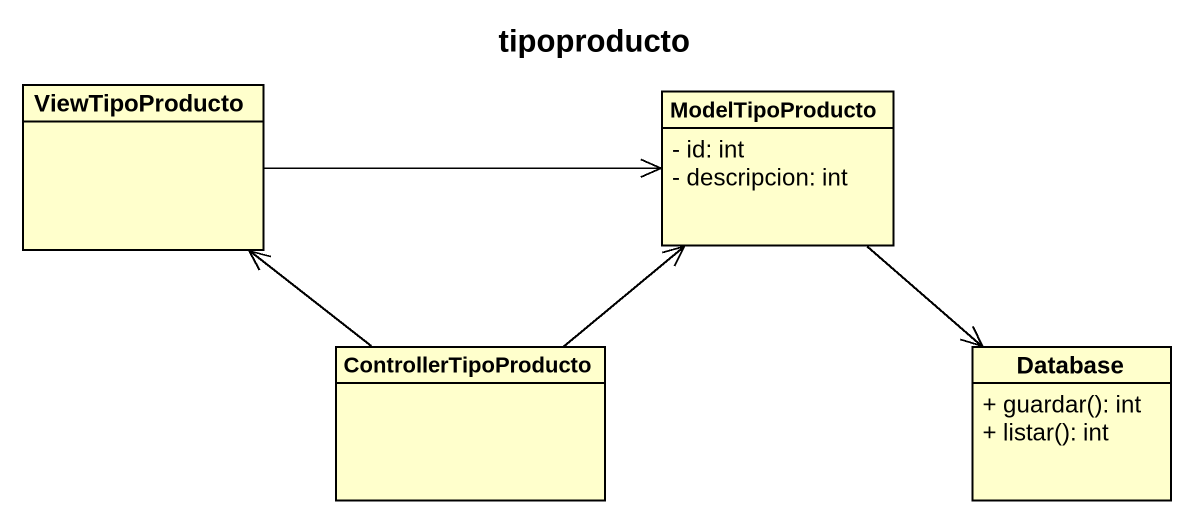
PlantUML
@startuml
title tipoproducto
hide circle
hide empty members
skinparam classAttributeIconSize 0
class ViewTipoProducto
class ModelTipoProducto {
  - id: int
  - descripcion: int
}
class ControllerTipoProducto
class "Database" as Database_ {
  + guardar(): int
  + listar(): int
}
ViewTipoProducto -right-> ModelTipoProducto
ModelTipoProducto --> Database_
ControllerTipoProducto -up-> ViewTipoProducto
ControllerTipoProducto -up-> ModelTipoProducto
@enduml
